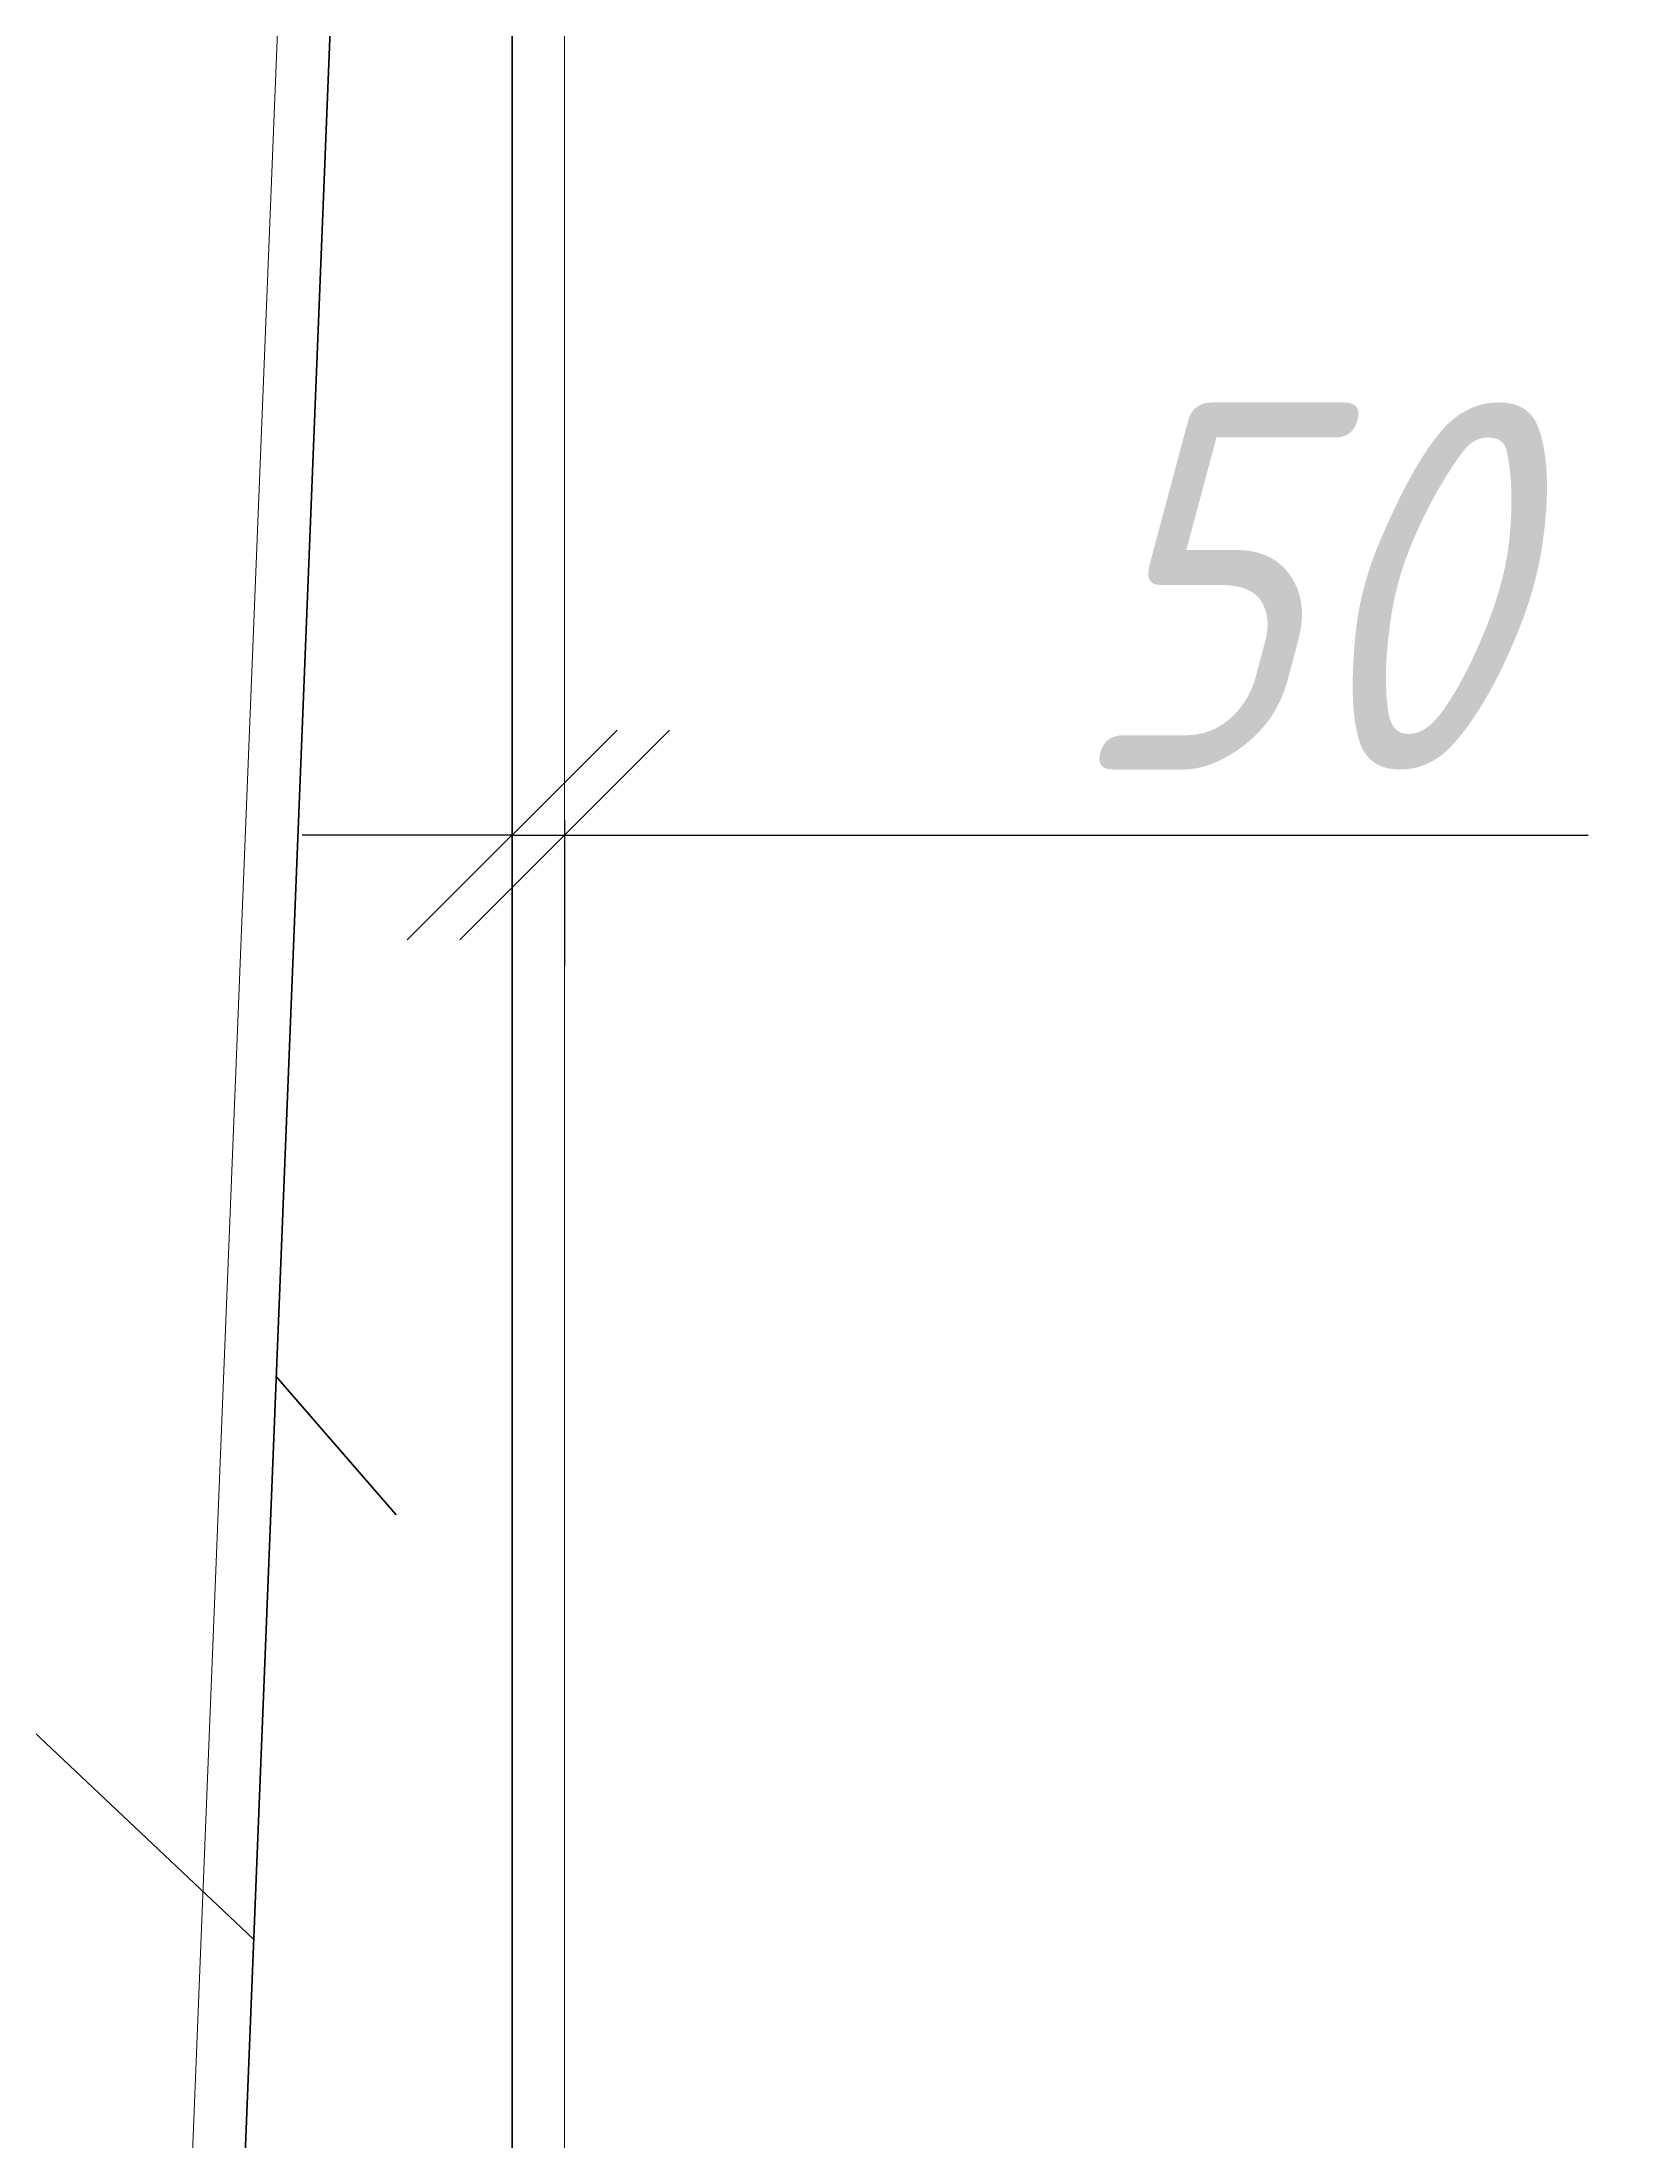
# Model space of a CAD drawing. Header units: millimetres. Extents: x -1004 to 900128, y -352756 to 107728.
# Drawn here: x 6814 to 8336, y -65702 to -63700 of the extents above; entities that cross this region are included whole.
import ezdxf

# ---------------------------------------------------------------- set-up
doc = ezdxf.new("R2010")
doc.units = ezdxf.units.MM
for name, color, linetype, lineweight in [('size', 45, 'Continuous', 20), ('thick', 42, 'Continuous', 35), ('thin', 153, 'Continuous', 18)]:
    doc.layers.add(name, color=color, linetype=linetype, lineweight=lineweight)
doc.styles.add('Structures', font='isocpeur.ttf', dxfattribs={"width": 0.85, "oblique": 15})
doc.dimstyles.new('structures 3.5', dxfattribs={"dimtxt": 3.5, "dimasz": 2, "dimexe": 1.25, "dimexo": 0.625, "dimtad": 1, "dimtxsty": 'Structures', "dimblk": 'OBLIQUE', "dimcen": 2.5, "dimdle": 1.5, "dimadec": 0, "dimazin": 0, "dimtfac": 1, "dimtmove": 0, "dimatfit": 3, "dimfxl": 1, "dimarcsym": 0})

# ---------------------------------------------------------------- blocks, each defined once
blk = doc.blocks.new('_Oblique')
at = {"color": 0, "linetype": 'ByBlock', "lineweight": -2}
blk.add_line((-0.5, -0.5), (0.5, 0.5), dxfattribs=at)
blk = doc.blocks.new('*D434')
at = {"layer": 'Defpoints', "color": 0, "transparency": 16777216}
for p in [(7312.3, -61847.2), (9916.4, -61847.2), (7862.3, -68547.2)]:
    blk.add_point(p, dxfattribs=at)
at = {"layer": 'size', "color": 0, "lineweight": -2, "transparency": 16777216}
for p, q in [((9916.4, -68697.2), (9916.4, -61697.2)), ((7374.8, -61847.2), (10041.4, -61847.2)), ((7924.8, -68547.2), (10041.4, -68547.2))]:
    blk.add_line(p, q, dxfattribs=at)
at = {"layer": 'size', "color": 0, "lineweight": -2, "transparency": 16777216, "xscale": 200, "yscale": 200, "zscale": 200}
for p, rotation in [((9916.4, -61847.2), 90), ((9916.4, -68547.2), 270)]:
    blk.add_blockref('_Oblique', p, dxfattribs=dict(at, rotation=rotation))
at = {"layer": 'size', "color": 0, "transparency": 16777216, "insert": (9678.9, -65197.2), "char_height": 350, "attachment_point": 5, "rotation": 90, "style": 'Structures'}
blk.add_mtext('4800', dxfattribs=at)
blk = doc.blocks.new('*D435')
at = {"layer": 'Defpoints', "color": 0, "transparency": 16777216}
for p in [(7262.3, -64379.6), (7312.3, -64379.6), (7312.3, -64455.9)]:
    blk.add_point(p, dxfattribs=at)
at = {"layer": 'size', "color": 0, "lineweight": -2, "transparency": 16777216}
for p, q in [((7262.3, -64455.9), (7062.3, -64455.9)), ((7262.3, -64442.1), (7262.3, -64580.9)), ((7262.3, -64455.9), (7312.3, -64455.9)), ((7312.3, -64442.1), (7312.3, -64580.9)), ((7312.3, -64455.9), (8288.1, -64455.9))]:
    blk.add_line(p, q, dxfattribs=at)
at = {"layer": 'size', "color": 0, "lineweight": -2, "transparency": 16777216, "xscale": 200, "yscale": 200, "zscale": 200}
blk.add_blockref('_Oblique', (7262.3, -64455.9), dxfattribs=at)
at = {"layer": 'size', "color": 0, "lineweight": -2, "transparency": 16777216, "xscale": 200, "yscale": 200, "zscale": 200, "rotation": 180}
blk.add_blockref('_Oblique', (7312.3, -64455.9), dxfattribs=at)
at = {"layer": 'size', "color": 0, "transparency": 16777216, "insert": (8000.2, -64218.4), "char_height": 350, "attachment_point": 5, "style": 'Structures'}
blk.add_mtext('50', dxfattribs=at)

msp = doc.modelspace()

# ---------------------------------------------------------------- linework, layer by layer
at = {"layer": 'thick'}
for p, q in [((7162.252, -61849.241), (6896.753, -68486.721)), ((7262.292, -61847.242), (7262.292, -68486.721)), ((7037.332, -64972.242), (7151.831, -65104.153))]:
    msp.add_line(p, q, dxfattribs=at)
at = {"layer": 'thin'}
for p, q in [((7112.292, -61847.242), (6862.292, -68097.242)), ((7312.292, -61847.242), (7312.292, -68097.242)), ((6147.31, -64689.294), (7015.869, -65508.837))]:
    msp.add_line(p, q, dxfattribs=at)

# ---------------------------------------------------------------- dimensions: what is measured, and where the dimension line sits
at = {"layer": 'size'}
dim = msp.add_linear_dim(base=(9916.367, -61847.242), p1=(7862.292, -68547.242), p2=(7312.292, -61847.242), angle=90, text='4800', dimstyle='structures 3.5', dxfattribs=at)
dim.commit()
dim.dimension.update_dxf_attribs({"geometry": '*D434', "text_midpoint": (9678.867, -65197.242)})
dim = msp.add_linear_dim(base=(7312.292, -64455.927), p1=(7262.292, -64379.555), p2=(7312.292, -64379.555), dimstyle='structures 3.5', dxfattribs=at)
dim.commit()
dim.dimension.update_dxf_attribs({"geometry": '*D435', "text_midpoint": (8000.183, -64218.427)})

doc.saveas('drawing.dxf')
